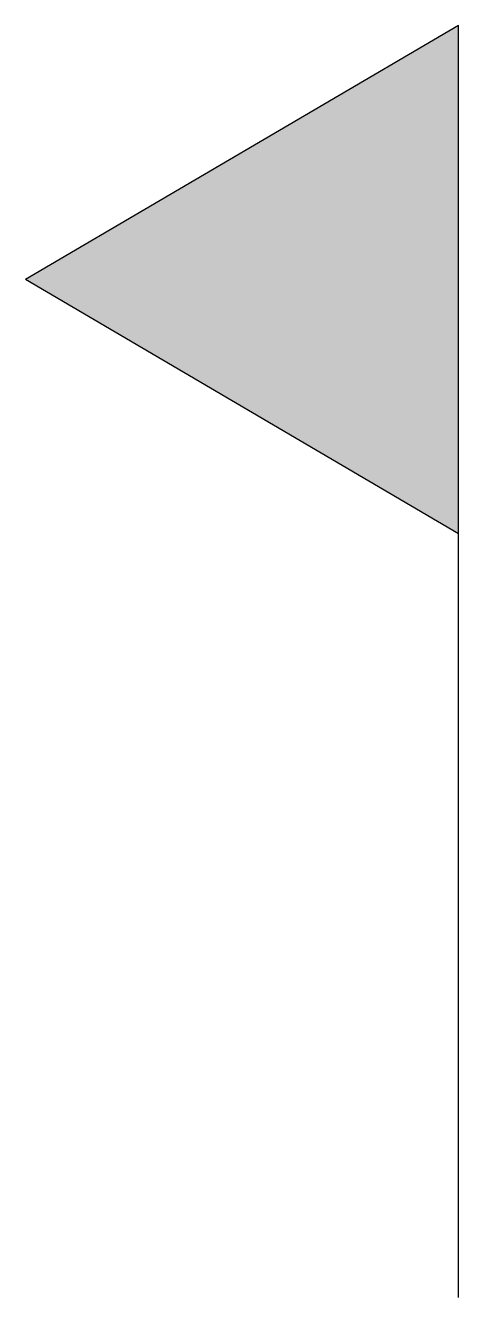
# Model space of a CAD drawing. Header units: millimetres. Extents: x -1.53 to 0, y 0 to 4.5.
import ezdxf

# ---------------------------------------------------------------- set-up
doc = ezdxf.new("R2010")
doc.units = ezdxf.units.MM
doc.header["$MEASUREMENT"] = 0
doc.layers.add('K-------ED-', color=1, linetype='Continuous')

# ---------------------------------------------------------------- blocks, each defined once
blk = doc.blocks.new('Montagesymbol_h')
at = {"layer": 'K-------ED-'}
blk.add_hatch(color=3, dxfattribs=at).paths.add_polyline_path([(0, 4.5), (0, 2.702), (-1.533, 3.601)])
at = {"layer": 'K-------ED-', "color": 3}
for p, q in [((0, 4.5), (-1.533, 3.601)), ((0, 0), (0, 4.5)), ((0, 2.702), (-1.533, 3.601))]:
    blk.add_line(p, q, dxfattribs=at)

msp = doc.modelspace()

# ---------------------------------------------------------------- block references
at = {"layer": 'K-------ED-'}
msp.add_blockref('Montagesymbol_h', (0, 0), dxfattribs=at)

doc.saveas('drawing.dxf')
